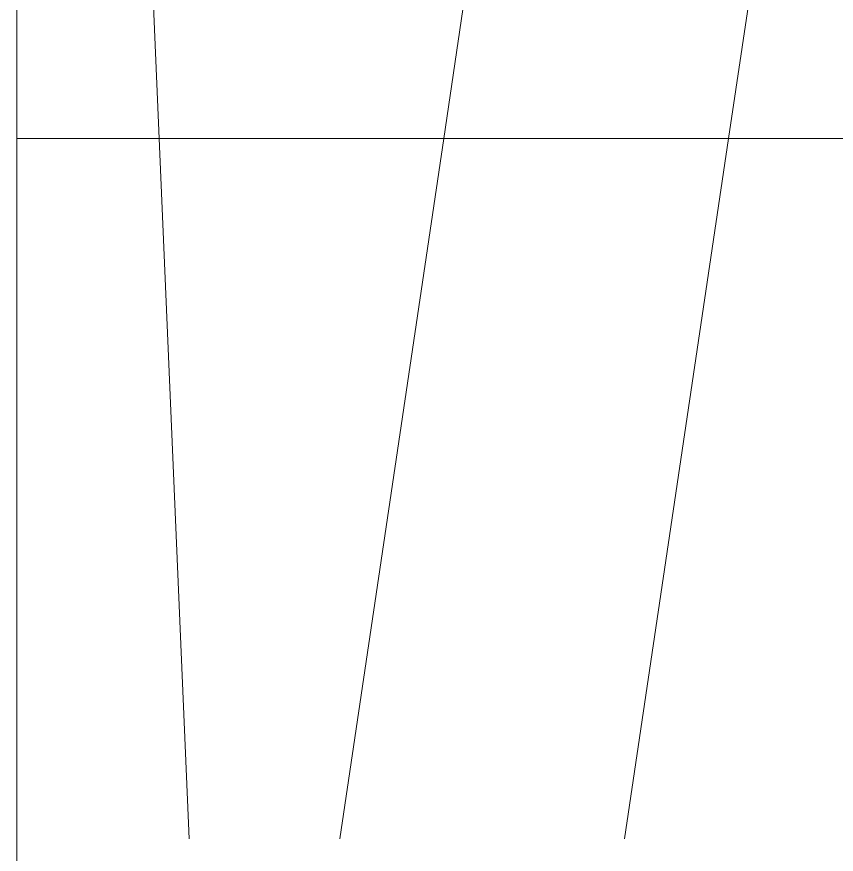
# Model space of a CAD drawing. Header units: millimetres. Extents: x -5016 to 62892, y -6019 to 88916.
# Drawn here: x 13850.2 to 14063.2, y 83288.6 to 83506.3 of the extents above; entities that cross this region are included whole.
import ezdxf

# ---------------------------------------------------------------- set-up
doc = ezdxf.new("R2010")
doc.units = ezdxf.units.MM
for name, color, linetype, lineweight in [('A-DETL-GENF', 9, 'Continuous', 13), ('I-FURN', 9, 'Continuous', 13), ('АР_подложка', 8, 'Continuous', 13)]:
    doc.layers.add(name, color=color, linetype=linetype, lineweight=lineweight)

# ---------------------------------------------------------------- blocks, each defined once
blk = doc.blocks.new('INT 18 Шкаф - INT 18 Шкаф-2842383-Планировочное решение')
at = {"layer": 'A-DETL-GENF'}
for p, q in [((740, -125), (767, 57)), ((814, -125), (841, 57)), ((888, -125), (880.14, 57)), ((555, -125), (925, -125)), ((713, -307), (740, -125)), ((814, -125), (787, -307)), ((888, -125), (895.86, -307))]:
    blk.add_line(p, q, dxfattribs=at)
at = {"layer": 'I-FURN', "color": 39}
blk.add_line((925, -350), (925, 80), dxfattribs=at)
blk = doc.blocks.new('АР_bath')
at = {"layer": 'I-FURN', "color": 39, "rotation": 180}
blk.add_blockref('INT 18 Шкаф - INT 18 Шкаф-2842383-Планировочное решение', (16943.19, 8022.64), dxfattribs=at)

msp = doc.modelspace()

# ---------------------------------------------------------------- block references
at = {"layer": 'АР_подложка'}
msp.add_blockref('АР_bath', (-2168, 75327), dxfattribs=at)

doc.saveas('drawing.dxf')
